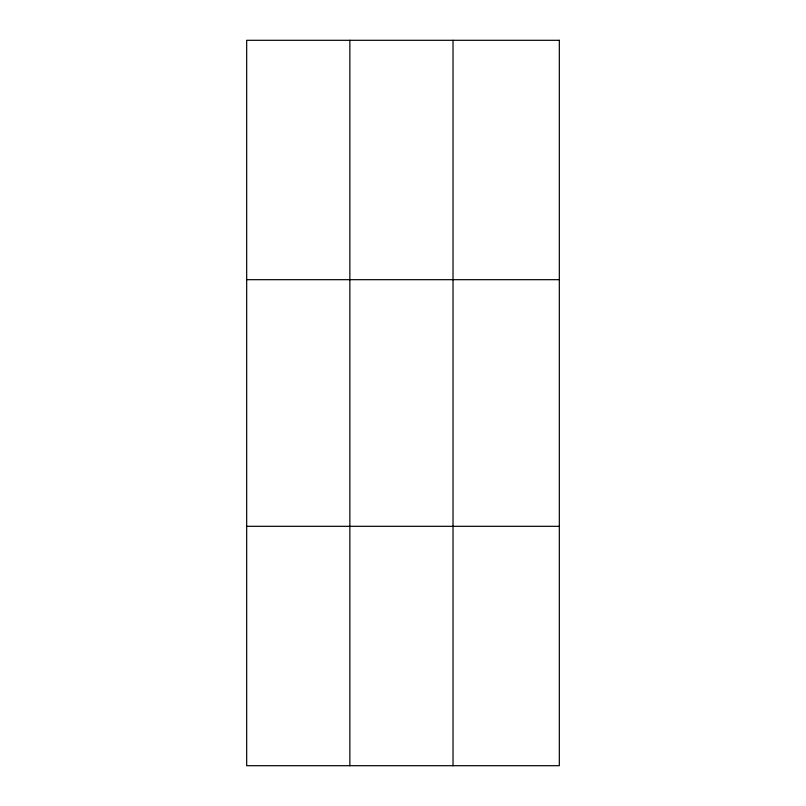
<?xml version="1.0" encoding="UTF-8"?>
<svg xmlns="http://www.w3.org/2000/svg" width="806" height="806" viewBox="0 0 806 806"><rect width="100%" height="100%" fill="white"/><g stroke="black" fill="none" stroke-linecap="round" stroke-linejoin="round"><path stroke-width="1.21" d="M349.854 40.3L349.854 765.7M453.022 40.3L453.022 765.7M246.676 279.682L559.324 279.682M246.676 526.318L559.324 526.318M559.324 40.3L559.324 765.7L246.676 765.7L246.676 40.3L559.324 40.3"/></g></svg>
